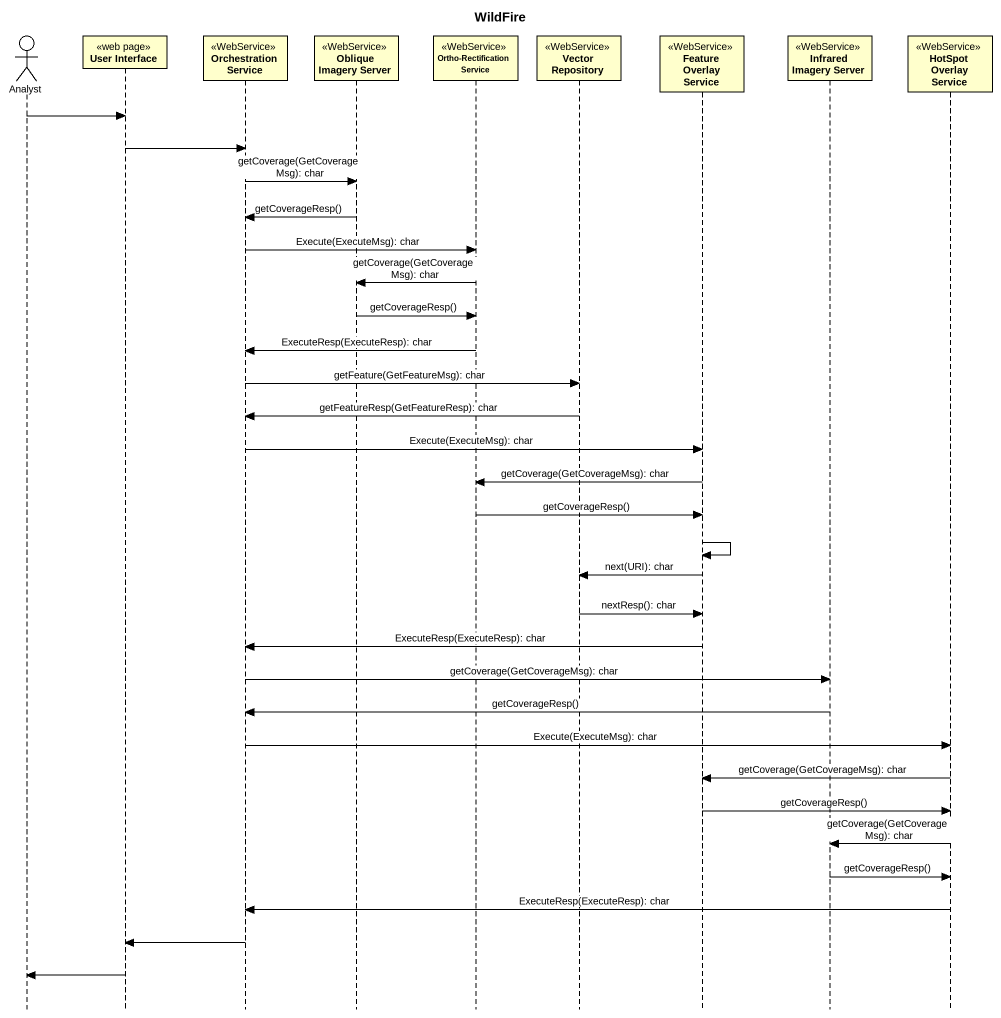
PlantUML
@startuml
title WildFire
hide footbox
actor Analyst
participant "User Interface" as User_Interface <<web page>>
participant "Orchestration Service" as Orchestration_Service <<WebService>>
participant "Oblique Imagery Server" as Oblique_Imagery_Server <<WebService>>
participant "Ortho-Rectification Service" as Ortho_Rectification_Service <<WebService>>
participant "Vector Repository" as Vector_Repository <<WebService>>
participant "Feature Overlay Service" as Feature_Overlay_Service <<WebService>>
participant "Infrared Imagery Server" as Infrared_Imagery_Server <<WebService>>
participant "HotSpot Overlay Service" as HotSpot_Overlay_Service <<WebService>>

Analyst -> User_Interface
User_Interface -> Orchestration_Service
Orchestration_Service -> Oblique_Imagery_Server : getCoverage(GetCoverageMsg): char
Oblique_Imagery_Server -> Orchestration_Service : getCoverageResp()
Orchestration_Service -> Ortho_Rectification_Service : Execute(ExecuteMsg): char
Ortho_Rectification_Service -> Oblique_Imagery_Server : getCoverage(GetCoverageMsg): char
Oblique_Imagery_Server -> Ortho_Rectification_Service : getCoverageResp()
Ortho_Rectification_Service -> Orchestration_Service : ExecuteResp(ExecuteResp): char
Orchestration_Service -> Vector_Repository : getFeature(GetFeatureMsg): char
Vector_Repository -> Orchestration_Service : getFeatureResp(GetFeatureResp): char
Orchestration_Service -> Feature_Overlay_Service : Execute(ExecuteMsg): char
Feature_Overlay_Service -> Ortho_Rectification_Service : getCoverage(GetCoverageMsg): char
Ortho_Rectification_Service -> Feature_Overlay_Service : getCoverageResp()
Feature_Overlay_Service -> Feature_Overlay_Service
Feature_Overlay_Service -> Vector_Repository : next(URI): char
Vector_Repository -> Feature_Overlay_Service : nextResp(): char
Feature_Overlay_Service -> Orchestration_Service : ExecuteResp(ExecuteResp): char
Orchestration_Service -> Infrared_Imagery_Server : getCoverage(GetCoverageMsg): char
Infrared_Imagery_Server -> Orchestration_Service : getCoverageResp()
Orchestration_Service -> HotSpot_Overlay_Service : Execute(ExecuteMsg): char
HotSpot_Overlay_Service -> Feature_Overlay_Service : getCoverage(GetCoverageMsg): char
Feature_Overlay_Service -> HotSpot_Overlay_Service : getCoverageResp()
HotSpot_Overlay_Service -> Infrared_Imagery_Server : getCoverage(GetCoverageMsg): char
Infrared_Imagery_Server -> HotSpot_Overlay_Service : getCoverageResp()
HotSpot_Overlay_Service -> Orchestration_Service : ExecuteResp(ExecuteResp): char
Orchestration_Service -> User_Interface
User_Interface -> Analyst
@enduml
